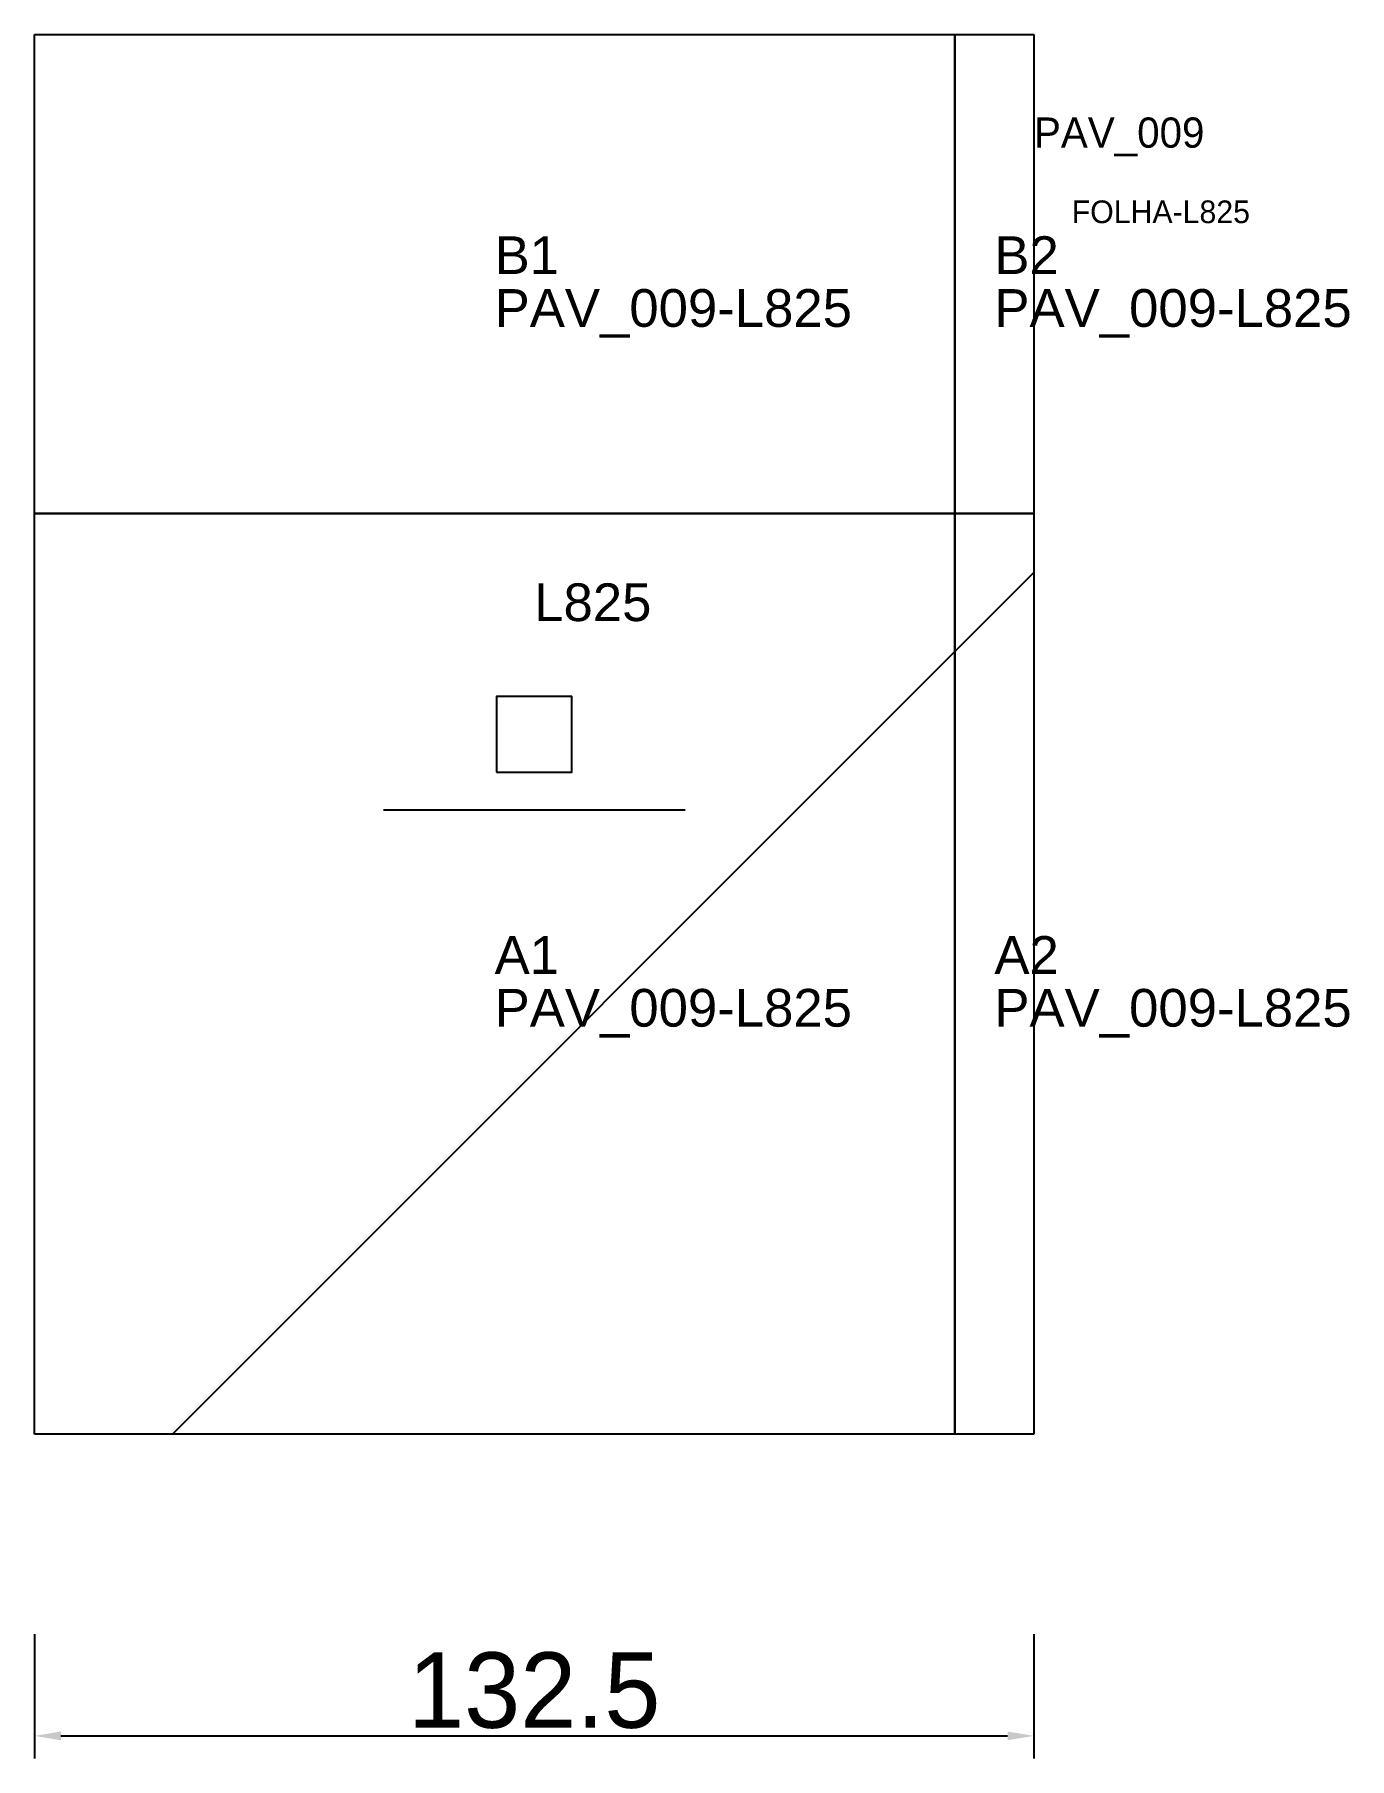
# Model space of a CAD drawing. Header units: metres. Extents: x 222 to 397, y -27 to 202.
import ezdxf

# ---------------------------------------------------------------- set-up
doc = ezdxf.new("R2010")
doc.units = ezdxf.units.M
for name, color, linetype in [('3', 3, 'CONTINUOUS'), ('AUX00', 7, 'CONTINUOUS'), ('COTA', 241, 'CONTINUOUS'), ('FOLHA', 255, 'CONTINUOUS'), ('Hachura', 251, 'CONTINUOUS'), ('NOMENCLATURA', 7, 'CONTINUOUS'), ('Nível', 160, 'CONTINUOUS'), ('Painéis', 200, 'CONTINUOUS'), ('Pilares', 5, 'CONTINUOUS'), ('SARR_2.2x7', 40, 'CONTINUOUS')]:
    doc.layers.add(name, color=color, linetype=linetype)
doc.styles.add('ARIAL', font='Arial.ttf')
doc.styles.add('STR_STANDARD', font='arial.ttf')
doc.dimstyles.new('EZ DXF', dxfattribs={"dimtxt": 10, "dimasz": 3.5, "dimexe": 3, "dimexo": 1.5, "dimgap": 1, "dimtad": 1, "dimdec": 1, "dimdsep": 46, "dimcen": 2.5, "dimazin": 3, "dimtfac": 1, "dimtmove": 0, "dimatfit": 3})

msp = doc.modelspace()

# ---------------------------------------------------------------- hatches: boundary and pattern name
at = {"layer": 'Hachura'}
h = msp.add_hatch(dxfattribs=at)
h.set_pattern_fill('ANSI31', scale=50)
h.paths.add_polyline_path([(354.7, 201.5), (354.7, 16), (222.2, 16), (222.2, 201.5), (324.7, 201.5)])
h = msp.add_hatch(dxfattribs=at)
h.set_pattern_fill('ANSI31', scale=50)
h.paths.add_polyline_path([(354.7, 201.5), (354.7, 16), (222.2, 16), (222.2, 201.5), (324.7, 201.5)])

# ---------------------------------------------------------------- linework, layer by layer
at = {"layer": '3'}
for points in [[(344.2, 16), (344.2, 201.5)], [(344.2, 16), (344.2, 201.5)], [(222.2, 138), (354.7, 138)], [(222.2, 138), (354.7, 138)]]:
    msp.add_lwpolyline(points, close=True, dxfattribs=at)
at = {"layer": 'Painéis', "color": 200}
for p, q in [((222.2, 16), (222.2, 201.5)), ((222.2, 201.5), (324.7, 201.5)), ((222.2, 16), (222.2, 201.5)), ((222.2, 201.5), (324.7, 201.5)), ((324.7, 201.5), (354.7, 201.5)), ((324.7, 201.5), (354.7, 201.5)), ((354.7, 201.5), (354.7, 16)), ((354.7, 201.5), (354.7, 16)), ((354.7, 16), (222.2, 16)), ((354.7, 16), (222.2, 16))]:
    msp.add_line(p, q, dxfattribs=at)
at = {"layer": 'Pilares'}
msp.add_lwpolyline([(283.45, 103.75), (293.45, 103.75), (293.45, 113.75), (283.45, 113.75)], close=True, dxfattribs=at)
msp.add_lwpolyline([(283.45, 103.75), (293.45, 103.75), (293.45, 113.75), (283.45, 113.75)], close=True, dxfattribs=at)
at = {"layer": 'SARR_2.2x7'}
msp.add_line((268.45, 98.75), (308.45, 98.75), dxfattribs=at)
msp.add_line((268.45, 98.75), (308.45, 98.75), dxfattribs=at)

# ---------------------------------------------------------------- texts
at = {"layer": '3', "style": 'STR_STANDARD'}
for s, p in [('B1', (283.2, 169.75)), ('B1', (283.2, 169.75)), ('B2', (349.45, 169.75)), ('B2', (349.45, 169.75)), ('A1', (283.2, 77)), ('A1', (283.2, 77)), ('A2', (349.45, 77)), ('A2', (349.45, 77))]:
    msp.add_text(s, height=5, dxfattribs=at).set_placement(p)
at = {"layer": 'AUX00', "style": 'STR_STANDARD'}
for p in [(283.2, 162.75), (283.2, 162.75), (349.45, 162.75), (349.45, 162.75), (283.2, 70), (283.2, 70), (349.45, 70), (349.45, 70)]:
    msp.add_text('PAV_009-L825', height=5, dxfattribs=at).set_placement(p)
at = {"layer": 'FOLHA'}
msp.add_text('FOLHA-L825', height=3, dxfattribs=at).set_placement((359.7, 176.5))
msp.add_text('FOLHA-L825', height=3, dxfattribs=at).set_placement((359.7, 176.5))
at = {"layer": 'NOMENCLATURA', "insert": (288.45, 128.75), "char_height": 5, "attachment_point": 1, "style": 'ARIAL'}
msp.add_mtext('L825', dxfattribs=at)
msp.add_mtext('L825', dxfattribs=at)
at = {"layer": 'Nível'}
msp.add_text('PAV_009', height=4, dxfattribs=at).set_placement((354.7, 186.5))
msp.add_text('PAV_009', height=4, dxfattribs=at).set_placement((354.7, 186.5))

# ---------------------------------------------------------------- dimensions: what is measured, and where the dimension line sits
at = {"layer": 'COTA'}
msp.add_linear_dim(base=(222.2, -24), p1=(222.2, -9), p2=(354.7, -9), dimstyle='EZ DXF', dxfattribs=at).render()
msp.add_linear_dim(base=(222.2, -24), p1=(222.2, -9), p2=(354.7, -9), dimstyle='EZ DXF', dxfattribs=at).render()

doc.saveas('drawing.dxf')
